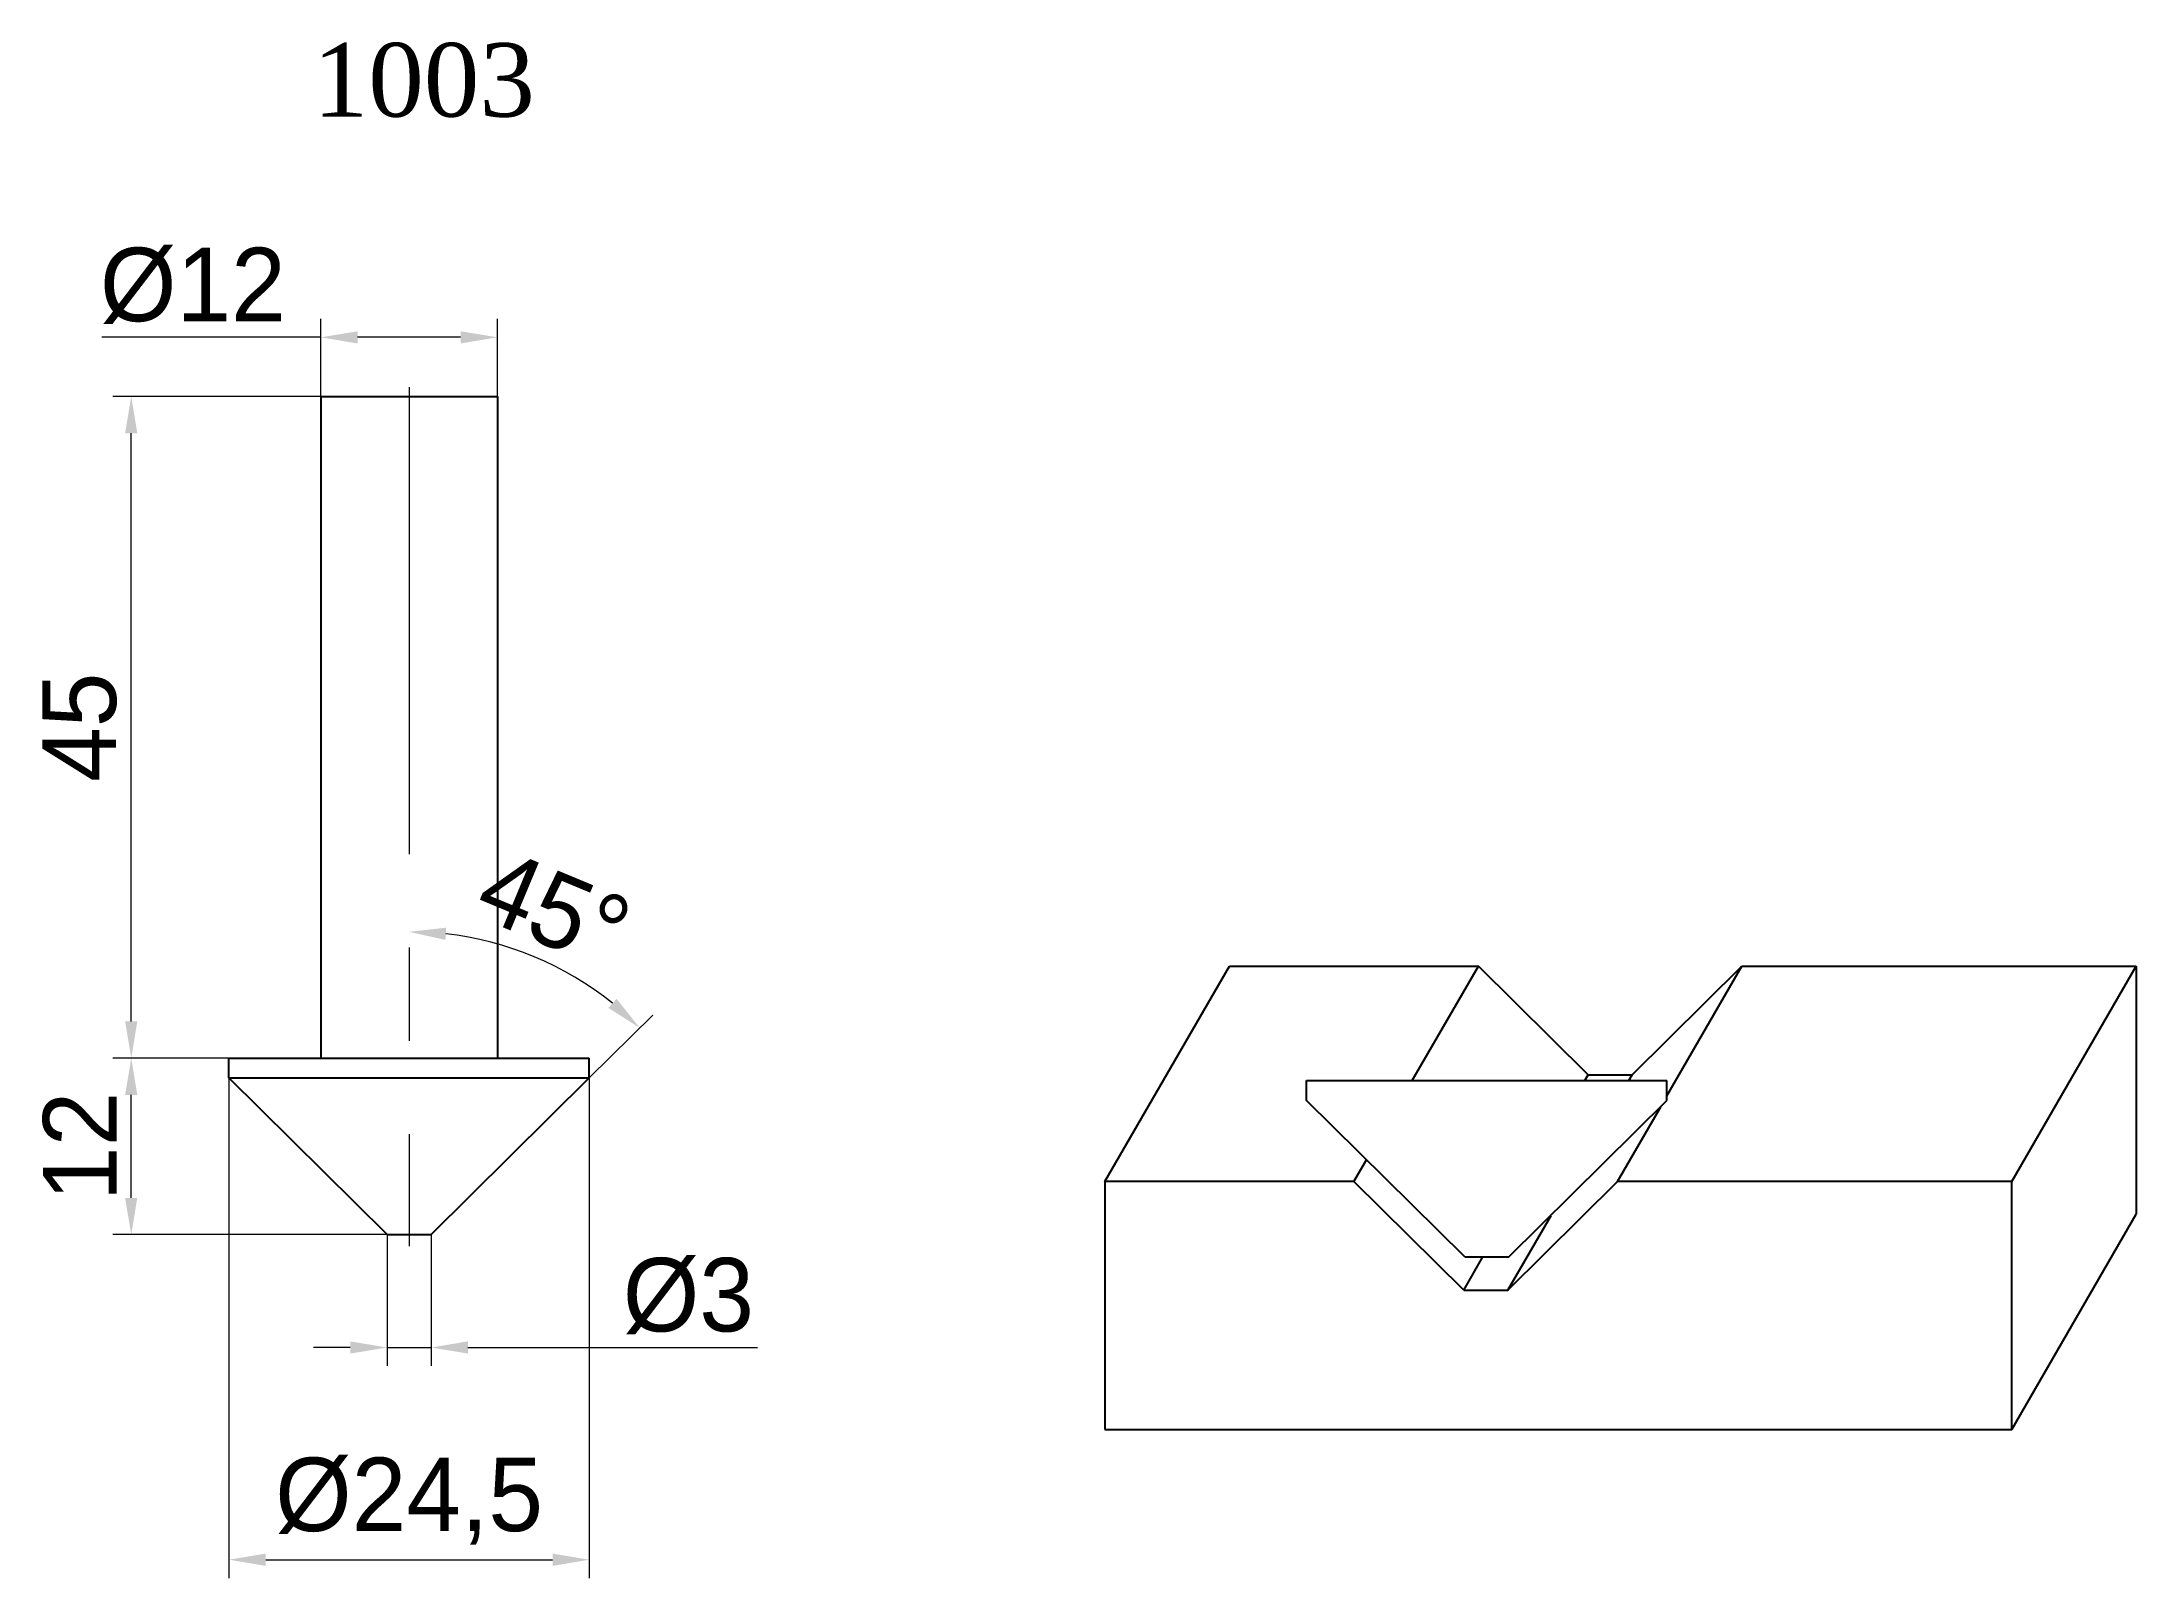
# Model space of a CAD drawing. Header units: metres. Extents: x 131 to 273, y 663 to 768.
import ezdxf

# ---------------------------------------------------------------- set-up
doc = ezdxf.new("R2010")
doc.units = ezdxf.units.M
doc.linetypes.add('CENTER', pattern=[50.8, 31.75, -6.35, 6.35, -6.35])
for name, color, linetype, lineweight in [('КОНТУР_2', 2, 'Continuous', 40), ('Осевая', 6, 'CENTER', 15), ('размеры', 40, 'Continuous', 15)]:
    doc.layers.add(name, color=color, linetype=linetype, lineweight=lineweight)
doc.styles.add('4-50', font='times.ttf')

msp = doc.modelspace()

# ---------------------------------------------------------------- linework, layer by layer
at = {"color": 6}
for p, q in [((149.84, 743.74), (161.84, 743.74)), ((149.84, 743.74), (149.84, 698.74)), ((161.84, 743.74), (161.84, 698.74)), ((143.59, 698.74), (168.09, 698.74)), ((143.59, 697.39), (143.59, 698.74)), ((168.09, 697.39), (168.09, 698.74)), ((143.59, 697.39), (143.59, 697.39)), ((154.34, 686.74), (143.59, 697.39)), ((143.59, 697.39), (168.09, 697.39)), ((157.34, 686.74), (168.09, 697.39)), ((168.09, 697.39), (168.09, 697.39)), ((216.86, 697.22), (241.36, 697.22)), ((216.86, 695.86), (216.86, 697.22)), ((241.36, 695.86), (241.36, 697.22)), ((227.61, 685.22), (216.86, 695.86)), ((230.61, 685.22), (241.36, 695.86)), ((154.34, 686.74), (157.34, 686.74)), ((227.61, 685.22), (230.61, 685.22))]:
    msp.add_line(p, q, dxfattribs=at)
at = {"color": 2}
for p, q in [((203.15, 690.34), (211.61, 705)), ((211.61, 705), (228.54, 705)), ((224.04, 697.22), (228.54, 705)), ((236, 697.61), (228.54, 705)), ((239, 697.61), (246.46, 705)), ((241.36, 696.18), (246.46, 705)), ((246.46, 705), (273.26, 705)), ((264.8, 690.34), (273.26, 705)), ((273.26, 705), (273.26, 688.14)), ((236, 697.61), (239, 697.61)), ((238, 690.34), (240.94, 695.44)), ((220.07, 690.34), (220.93, 691.83)), ((203.15, 690.34), (203.15, 673.49)), ((220.07, 690.34), (203.15, 690.34)), ((227.54, 682.96), (220.07, 690.34)), ((230.54, 682.96), (238, 690.34)), ((264.8, 690.34), (238, 690.34)), ((264.8, 673.49), (264.8, 690.34)), ((230.54, 682.96), (233.48, 688.05)), ((264.8, 673.49), (273.26, 688.14)), ((227.54, 682.96), (228.84, 685.22)), ((227.54, 682.96), (230.54, 682.96)), ((203.15, 673.49), (264.8, 673.49))]:
    msp.add_line(p, q, dxfattribs=at)
for p, q in [((235.77, 697.22), (236, 697.61)), ((238.77, 697.22), (239, 697.61))]:
    msp.add_line(p, q)
at = {"layer": 'Осевая', "color": 6}
msp.add_line((155.84, 744.36), (155.84, 685.95), dxfattribs=at)
at = {"layer": 'размеры', "linetype": 'Continuous', "lineweight": 18}
for p, q in [((149.84, 743.24), (149.84, 749.01)), ((161.84, 743.74), (161.84, 749.01)), ((149.84, 747.76), (134.95, 747.76)), ((159.34, 747.76), (152.34, 747.76)), ((149.84, 743.74), (135.7, 743.74)), ((136.95, 701.24), (136.95, 741.24)), ((168.09, 697.39), (172.42, 701.67)), ((143.59, 698.74), (135.7, 698.74)), ((143.59, 698.74), (135.7, 698.74)), ((143.59, 697.39), (143.59, 663.38)), ((168.09, 697.39), (168.09, 663.38)), ((136.95, 689.24), (136.95, 696.24)), ((154.34, 686.74), (135.7, 686.74)), ((154.34, 686.74), (154.34, 677.81)), ((157.34, 686.74), (157.34, 677.81)), ((151.84, 679.06), (149.34, 679.06)), ((154.34, 679.06), (157.34, 679.06)), ((159.84, 679.06), (179.53, 679.06)), ((146.09, 664.63), (165.59, 664.63))]:
    msp.add_line(p, q, dxfattribs=at)
msp.add_arc((155.84, 685.26), 22.08, 51.2118, 83.508, dxfattribs=at)
at = {"layer": 'размеры'}
for points in [[(152.34, 748.17), (152.34, 747.34), (149.84, 747.76)], [(159.34, 748.17), (159.34, 747.34), (161.84, 747.76)], [(136.53, 741.24), (137.36, 741.24), (136.95, 743.74)], [(158.31, 706.78), (158.36, 707.61), (155.84, 707.33)], [(169.95, 702.77), (169.39, 702.16), (171.53, 700.79)], [(136.53, 701.24), (137.36, 701.24), (136.95, 698.74)], [(136.53, 696.24), (137.36, 696.24), (136.95, 698.74)], [(136.53, 689.24), (137.36, 689.24), (136.95, 686.74)], [(151.84, 679.48), (151.84, 678.65), (154.34, 679.06)], [(159.84, 679.48), (159.84, 678.65), (157.34, 679.06)], [(146.09, 665.05), (146.09, 664.21), (143.59, 664.63)], [(165.59, 665.05), (165.59, 664.21), (168.09, 664.63)]]:
    msp.add_solid(points, dxfattribs=at)

# ---------------------------------------------------------------- texts
at = {"layer": 'КОНТУР_2', "style": '4-50'}
msp.add_text('1003', height=5, dxfattribs=at).set_placement((149.29, 762.77))
at = {"layer": 'размеры', "char_height": 5, "attachment_point": 5}
for s, insert in [('\\A1;%%C12', (141.14, 751.26)), ('\\A1;%%C3', (174.83, 682.56)), ('\\A1;%%C24,5', (155.84, 668.61))]:
    msp.add_mtext(s, dxfattribs=dict(at, insert=insert))
for s, insert, rotation in [('\\A1;45', (133.45, 721.24), 90), ('\\A1;45°', (165.69, 708.86), 337.3599), ('\\A1;12', (133.45, 692.74), 90)]:
    msp.add_mtext(s, dxfattribs=dict(at, insert=insert, rotation=rotation))

doc.saveas('drawing.dxf')
